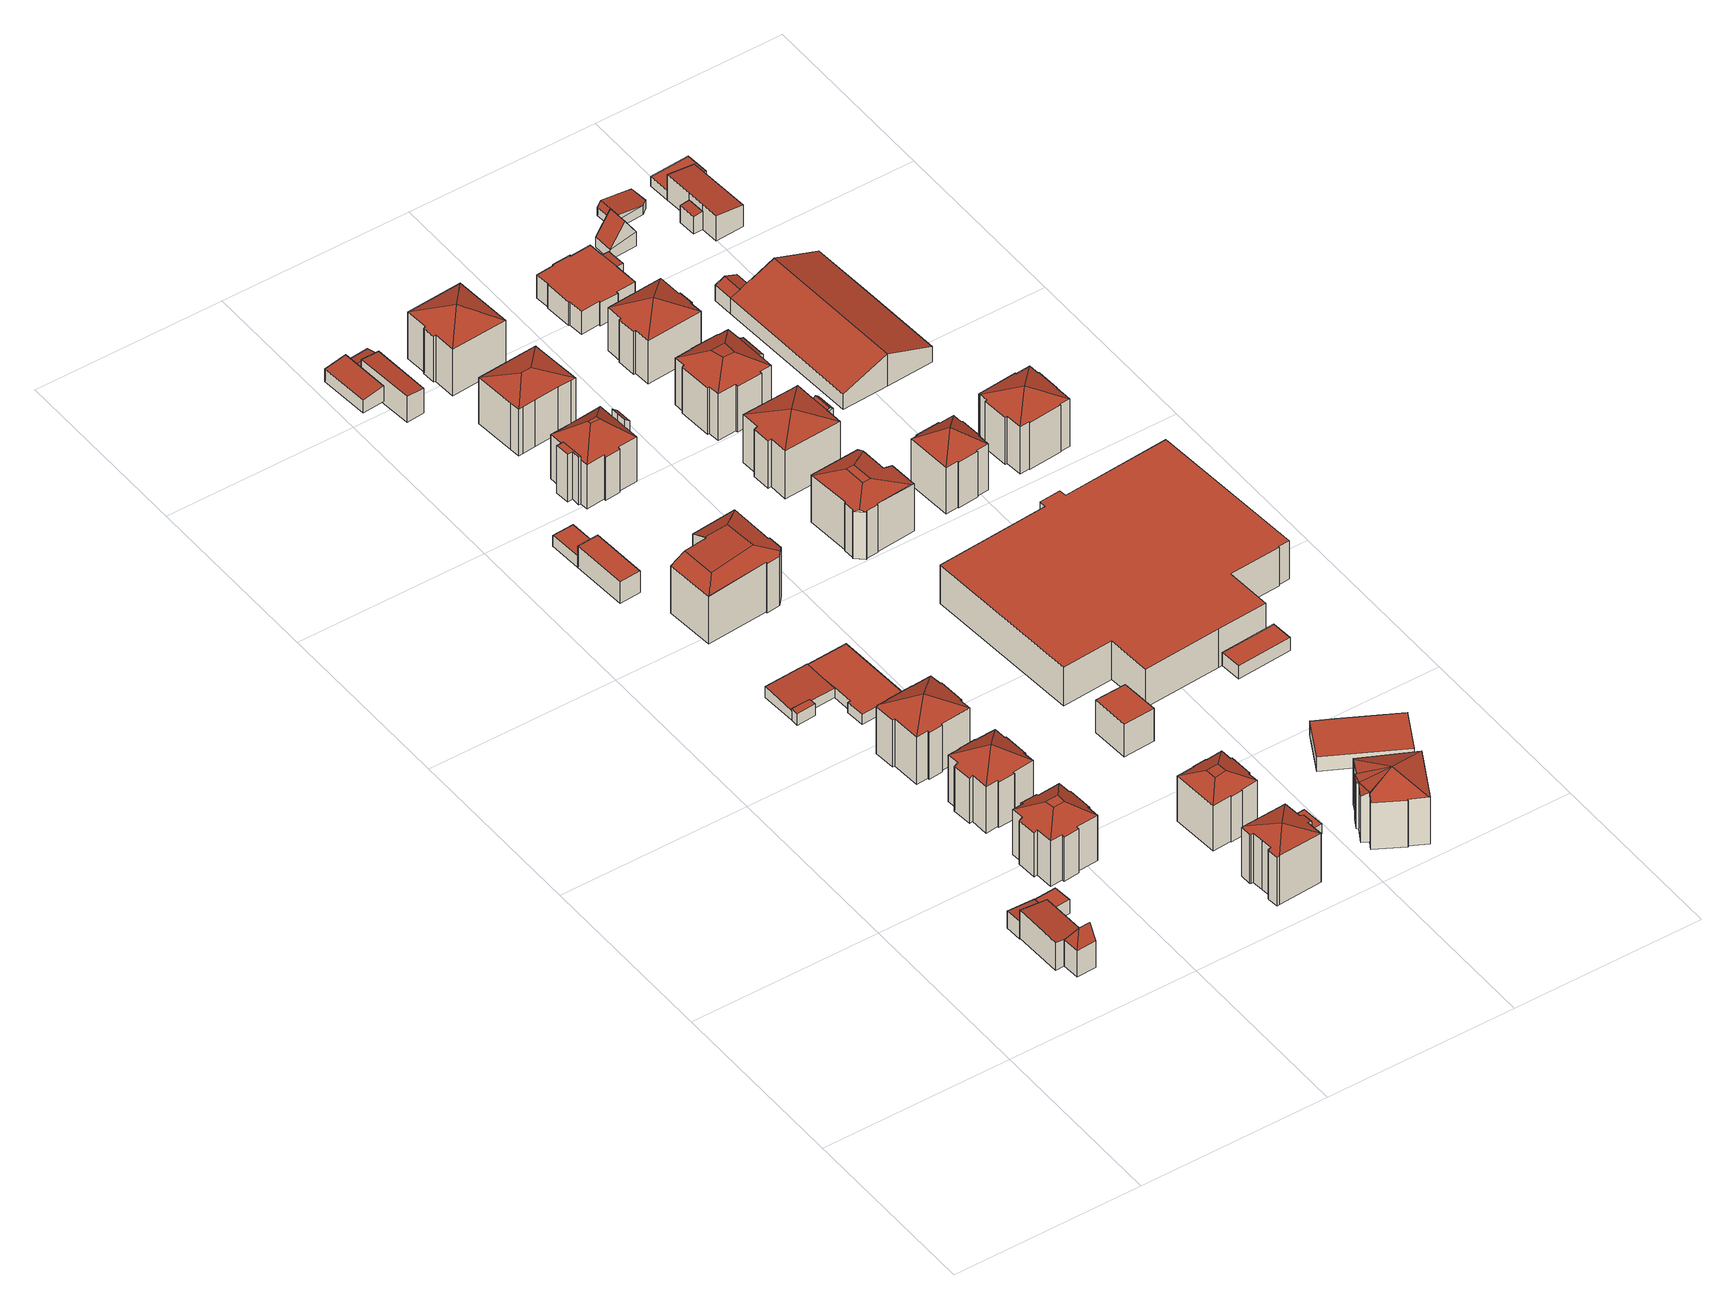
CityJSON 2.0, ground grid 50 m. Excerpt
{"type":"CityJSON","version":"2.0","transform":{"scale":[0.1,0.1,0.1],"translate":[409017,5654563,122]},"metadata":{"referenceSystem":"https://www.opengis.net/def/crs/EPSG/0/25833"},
"CityObjects":{
"building1":{"type":"Building","attributes":{"Dachtyp_tdc":"tdcFreeFormRoof","Gemeindeschluessel":14612000,"Dachneigung":59.19,"QualitaetDacherkennung":4,"Geometrietyp2DReferenz":"3000","measuredHeight":11.64,"function":"31001_9998","roofType":"5000"},"geometry":[{"type":"Solid","lod":"2","boundaries":[[[[0,1,2,3]],[[1,4,5,2]],[[4,6,7,5]],[[6,0,3,7]],[[8,9,6,4]],[[8,4,1]],[[9,8,1,0]],[[9,0,6]],[[3,2,5,7]]]],"semantics":{"surfaces":[{"type":"WallSurface"},{"type":"RoofSurface"},{"type":"GroundSurface"}],"values":[[0,0,0,0,1,0,1,1,2]]}}]},
"building2":{"type":"Building","attributes":{"Dachtyp_tdc":"tdcPolyFlatRoof","Gemeindeschluessel":14612000,"Dachneigung":8.72,"QualitaetDacherkennung":79,"Geometrietyp2DReferenz":"3000","measuredHeight":8.26,"function":"31001_9998","roofType":"2100"},"geometry":[{"type":"Solid","lod":"2","boundaries":[[[[10,11,12,13]],[[11,14,15,12]],[[14,16,17,15]],[[16,18,2,17]],[[18,19,3,2]],[[19,20,21,3]],[[20,10,13,21]],[[20,19,18,16,14,11,10]],[[13,12,15,17,2,3,21]]]],"semantics":{"surfaces":[{"type":"WallSurface"},{"type":"RoofSurface"},{"type":"GroundSurface"}],"values":[[0,0,0,0,0,0,0,1,2]]}}]},
"building3":{"type":"Building","attributes":{"Dachtyp_tdc":"tdcPolyFlatRoof","Gemeindeschluessel":14612000,"Dachneigung":6.15,"QualitaetDacherkennung":61,"Geometrietyp2DReferenz":"3000","measuredHeight":5.09,"function":"31001_9998","roofType":"2100"},"geometry":[{"type":"Solid","lod":"2","boundaries":[[[[22,23,24,25]],[[23,26,27,24]],[[26,28,29,27]],[[28,22,25,29]],[[28,26,23,22]],[[25,24,27,29]]]],"semantics":{"surfaces":[{"type":"WallSurface"},{"type":"RoofSurface"},{"type":"GroundSurface"}],"values":[[0,0,0,0,1,2]]}}]},
"building4":{"type":"Building","attributes":{"Dachtyp_tdc":"tdcPolyFlatRoof","Gemeindeschluessel":14612000,"Dachneigung":0,"QualitaetDacherkennung":86,"Geometrietyp2DReferenz":"3000","measuredHeight":4.08,"function":"31001_9998","roofType":"1000"},"geometry":[{"type":"Solid","lod":"2","boundaries":[[[[30,31,29,25]],[[31,32,33,29]],[[32,34,35,33]],[[34,36,37,35]],[[36,30,25,37]],[[36,34,32,31,30]],[[25,29,33,35,37]]]],"semantics":{"surfaces":[{"type":"WallSurface"},{"type":"RoofSurface"},{"type":"GroundSurface"}],"values":[[0,0,0,0,0,1,2]]}}]},
"building5":{"type":"Building","attributes":{"Dachtyp_tdc":"tdcCutTentRoof","Gemeindeschluessel":14612000,"Dachneigung":29,"QualitaetDacherkennung":54,"Geometrietyp2DReferenz":"3000","measuredHeight":16.45,"function":"31001_9998","roofType":"9999"},"geometry":[{"type":"Solid","lod":"2","boundaries":[[[[38,39,40,41]],[[39,42,43,40]],[[42,44,45,43]],[[44,46,47,45]],[[46,48,49,47]],[[48,50,51,49]],[[50,52,53,51]],[[52,54,55,53]],[[54,56,57,55]],[[56,58,59,57]],[[58,60,61,59]],[[60,62,63,61]],[[62,64,65,63]],[[64,66,67,65]],[[66,68,69,67]],[[68,70,71,69]],[[70,72,73,71]],[[72,74,75,73]],[[74,76,77,75]],[[76,38,41,77]],[[52,50,48,46,44,42,78,79]],[[62,60,58,56,54,52,79,80]],[[72,70,68,66,64,62,80,81]],[[42,39,38,76,74,72,81,78]],[[81,80,79,78]],[[41,40,43,45,47,49,51,53,55,57,59,61,63,65,67,69,71,73,75,77]]]],"semantics":{"surfaces":[{"type":"WallSurface"},{"type":"RoofSurface"},{"type":"GroundSurface"}],"values":[[0,0,0,0,0,0,0,0,0,0,0,0,0,0,0,0,0,0,0,0,1,1,1,1,1,2]]}}]},
"building6":{"type":"Building","attributes":{"Dachtyp_tdc":"tdcTentRoof","Gemeindeschluessel":14612000,"Dachneigung":31.55,"QualitaetDacherkennung":54,"Geometrietyp2DReferenz":"3000","measuredHeight":17.83,"function":"31001_9998","roofType":"3500"},"geometry":[{"type":"Solid","lod":"2","boundaries":[[[[82,83,84,85]],[[83,86,87,84]],[[86,88,89,87]],[[88,90,91,89]],[[90,92,93,91]],[[92,94,95,93]],[[94,96,97,95]],[[96,98,99,97]],[[98,100,101,99]],[[100,102,103,101]],[[102,104,105,103]],[[104,106,107,105]],[[106,108,109,107]],[[108,110,111,109]],[[110,112,113,111]],[[112,114,115,113]],[[114,116,117,115]],[[116,118,119,117]],[[118,120,121,119]],[[120,82,85,121]],[[96,94,92,90,88,86,122]],[[106,104,102,100,98,96,122]],[[116,114,112,110,108,106,122]],[[86,83,82,120,118,116,122]],[[85,84,87,89,91,93,95,97,99,101,103,105,107,109,111,113,115,117,119,121]]]],"semantics":{"surfaces":[{"type":"WallSurface"},{"type":"RoofSurface"},{"type":"GroundSurface"}],"values":[[0,0,0,0,0,0,0,0,0,0,0,0,0,0,0,0,0,0,0,0,1,1,1,1,2]]}}]},
"building7":{"type":"Building","attributes":{"Dachtyp_tdc":"tdcTentRoof","Gemeindeschluessel":14612000,"Dachneigung":26.57,"QualitaetDacherkennung":46,"Geometrietyp2DReferenz":"3000","measuredHeight":17.77,"function":"31001_9998","roofType":"3500"},"geometry":[{"type":"Solid","lod":"2","boundaries":[[[[123,124,125,126]],[[124,127,128,125]],[[127,129,130,128]],[[129,131,132,130]],[[131,133,134,132]],[[133,135,136,134]],[[135,137,138,136]],[[137,139,140,138]],[[139,141,142,140]],[[141,143,144,142]],[[143,145,146,144]],[[145,147,148,146]],[[147,149,150,148]],[[149,151,152,150]],[[151,153,154,152]],[[129,127,124,123,155,156,157]],[[137,135,133,131,129,157]],[[147,145,143,141,139,137,157]],[[156,158,153,151,149,147,157]],[[154,159,160,161,126,125,128,130,132,134,136,138,140,142,144,146,148,150,152]],[[153,158,159,154]],[[158,156,160,159]],[[156,155,161,160]],[[155,123,126,161]]]],"semantics":{"surfaces":[{"type":"WallSurface"},{"type":"RoofSurface"},{"type":"GroundSurface"}],"values":[[0,0,0,0,0,0,0,0,0,0,0,0,0,0,0,1,1,1,1,2,0,0,0,0]]}}]},
"building8":{"type":"Building","attributes":{"Dachtyp_tdc":"tdcPolyFlatRoof","Gemeindeschluessel":14612000,"Dachneigung":0,"QualitaetDacherkennung":66,"Geometrietyp2DReferenz":"3000","measuredHeight":6.32,"function":"31001_9998","roofType":"1000"},"geometry":[{"type":"Solid","lod":"2","boundaries":[[[[162,163,164,165]],[[163,166,167,164]],[[166,168,169,167]],[[168,162,165,169]],[[168,166,163,162]],[[165,164,167,169]]]],"semantics":{"surfaces":[{"type":"WallSurface"},{"type":"RoofSurface"},{"type":"GroundSurface"}],"values":[[0,0,0,0,1,2]]}}]},
"building9":{"type":"Building","attributes":{"Gemeindeschluessel":14612000,"Geometrietyp2DReferenz":"3000","function":"31001_9998","roofType":"9999"},"children":["building9-1","building9-2","building9-3"]},
"building9-1":{"type":"BuildingPart","attributes":{"Dachtyp_tdc":"tdcPolyFlatRoof","Dachneigung":2.7,"QualitaetDacherkennung":45,"Geometrietyp2DReferenz":"3000","measuredHeight":3.17,"roofType":"2100"},"parents":["building9"],"geometry":[{"type":"MultiSurface","lod":"2","boundaries":[[[170,171,172,173]],[[171,174,175,176,172]],[[177,178,179,180]],[[178,177,181,174,171,170]],[[173,172,176,180,179]]],"semantics":{"surfaces":[{"type":"WallSurface"},{"type":"RoofSurface"},{"type":"GroundSurface"}],"values":[0,0,0,1,2]}}]},
"building9-2":{"type":"BuildingPart","attributes":{"Dachtyp_tdc":"tdcPolyFlatRoof","Dachneigung":0,"QualitaetDacherkennung":0,"Geometrietyp2DReferenz":"3000","measuredHeight":3.35,"roofType":"9999"},"parents":["building9"],"geometry":[{"type":"MultiSurface","lod":"2","boundaries":[[[182,183,184,185]],[[185,184,186,179,178]],[[184,183,187,186]],[[183,182,170,173,187]],[[178,170,182,185]],[[179,186,187,173]],[[178,179,173,170]]],"semantics":{"surfaces":[{"type":"RoofSurface"},{"type":"WallSurface"},{"type":"GroundSurface"},{"type":"ClosureSurface","isClosure":"1","QuelleClosure":"LoD1Solid"}],"values":[0,1,1,1,1,2,3]}}]},
"building9-3":{"type":"BuildingPart","attributes":{"Dachtyp_tdc":"tdcPolyFlatRoof","Dachneigung":0,"QualitaetDacherkennung":44,"Geometrietyp2DReferenz":"3000","measuredHeight":3,"roofType":"1000"},"parents":["building9"],"geometry":[{"type":"MultiSurface","lod":"2","boundaries":[[[188,189,190,191]],[[189,192,193,190]],[[192,194,177,180,193]],[[175,195,196,176]],[[195,197,198,196]],[[197,188,191,198]],[[197,195,175,181,194,192,189,188]],[[191,190,193,180,176,196,198]]],"semantics":{"surfaces":[{"type":"WallSurface"},{"type":"RoofSurface"},{"type":"GroundSurface"}],"values":[0,0,0,0,0,0,1,2]}}]},
"building10":{"type":"Building","attributes":{"Dachtyp_tdc":"tdcPolyFlatRoof","Gemeindeschluessel":14612000,"Dachneigung":0,"QualitaetDacherkennung":71,"Geometrietyp2DReferenz":"3000","measuredHeight":3.36,"function":"31001_9998","roofType":"1000"},"geometry":[{"type":"Solid","lod":"2","boundaries":[[[[199,200,201,202]],[[200,203,164,201]],[[203,204,165,164]],[[204,205,206,165]],[[205,199,202,206]],[[205,204,203,200,199]],[[202,201,164,165,206]]]],"semantics":{"surfaces":[{"type":"WallSurface"},{"type":"RoofSurface"},{"type":"GroundSurface"}],"values":[[0,0,0,0,0,1,2]]}}]},
"building11":{"type":"Building","attributes":{"Dachtyp_tdc":"tdcFreeFormRoof","Gemeindeschluessel":14612000,"Dachneigung":2.81,"QualitaetDacherkennung":34,"Geometrietyp2DReferenz":"3000","measuredHeight":16.78,"function":"31001_9998","roofType":"5000"},"geometry":[{"type":"Solid","lod":"2","boundaries":[[[[207,208,209,210]],[[208,211,212,209]],[[211,213,214,212]],[[213,215,216,214]],[[215,217,218,216]],[[217,219,220,218]],[[219,221,222,220]],[[221,223,224,222]],[[223,225,226,224]],[[225,227,228,226]],[[227,207,210,228]],[[229,230,231,207,227]],[[232,233,213,211,234]],[[219,217,215,233,232,235,236]],[[223,221,236,235,230,229,225]],[[232,234,208,231,230,235]],[[208,207,231]],[[215,213,233]],[[227,225,229]],[[211,208,234]],[[221,219,236]],[[210,209,212,214,216,218,220,222,224,226,228]]]],"semantics":{"surfaces":[{"type":"WallSurface"},{"type":"RoofSurface"},{"type":"GroundSurface"}],"values":[[0,0,0,0,0,0,0,0,0,0,0,1,1,1,1,1,0,0,0,0,0,2]]}}]},
"building12":{"type":"Building","attributes":{"Dachtyp_tdc":"tdcPolyFlatRoof","Gemeindeschluessel":14612000,"Dachneigung":7.85,"QualitaetDacherkennung":91,"Geometrietyp2DReferenz":"3000","measuredHeight":4.6,"function":"31001_9998","roofType":"2100"},"geometry":[{"type":"Solid","lod":"2","boundaries":[[[[237,238,239,240]],[[238,241,242,239]],[[241,243,244,242]],[[243,245,246,244]],[[245,237,240,246]],[[245,243,241,238,237]],[[240,239,242,244,246]]]],"semantics":{"surfaces":[{"type":"WallSurface"},{"type":"RoofSurface"},{"type":"GroundSurface"}],"values":[[0,0,0,0,0,1,2]]}}]},
"building13":{"type":"Building","attributes":{"Dachtyp_tdc":"tdcTentRoof","Gemeindeschluessel":14612000,"Dachneigung":20.97,"QualitaetDacherkennung":64,"Geometrietyp2DReferenz":"3000","measuredHeight":16.59,"function":"31001_9998","roofType":"3500"},"geometry":[{"type":"Solid","lod":"2","boundaries":[[[[247,248,249,250]],[[248,251,252,249]],[[251,253,254,252]],[[253,255,256,254]],[[255,257,258,256]],[[257,259,260,258]],[[259,261,262,260]],[[261,263,264,262]],[[263,265,266,264]],[[265,267,268,266]],[[267,269,270,268]],[[269,271,272,270]],[[271,273,274,272]],[[273,275,276,274]],[[275,277,278,276]],[[277,279,280,278]],[[279,247,250,280]],[[255,253,251,248,247,279,281]],[[257,255,281]],[[277,275,273,271,269,267,265,263,261,259,257,281]],[[279,277,281]],[[250,249,252,254,256,258,260,262,264,266,268,270,272,274,276,278,280]]]],"semantics":{"surfaces":[{"type":"WallSurface"},{"type":"RoofSurface"},{"type":"GroundSurface"}],"values":[[0,0,0,0,0,0,0,0,0,0,0,0,0,0,0,0,0,1,1,1,1,2]]}}]},
"building14":{"type":"Building","attributes":{"Dachtyp_tdc":"tdcPolyFlatRoof","Gemeindeschluessel":14612000,"Dachneigung":5.19,"QualitaetDacherkennung":86,"Geometrietyp2DReferenz":"3000","measuredHeight":7.72,"function":"31001_9998","roofType":"2100"},"geometry":[{"type":"Solid","lod":"2","boundaries":[[[[282,283,284,285]],[[283,286,287,284]],[[286,288,289,287]],[[288,282,285,289]],[[288,286,283,282]],[[285,284,287,289]]]],"semantics":{"surfaces":[{"type":"WallSurface"},{"type":"RoofSurface"},{"type":"GroundSurface"}],"values":[[0,0,0,0,1,2]]}}]},
"building15":{"type":"Building","attributes":{"Dachtyp_tdc":"tdcFreeFormRoof","Gemeindeschluessel":14612000,"Dachneigung":15.3,"QualitaetDacherkennung":34,"Geometrietyp2DReferenz":"3000","measuredHeight":4.54,"function":"31001_9998","roofType":"5000"},"geometry":[{"type":"Solid","lod":"2","boundaries":[[[[290,291,292,293]],[[291,294,295,292]],[[294,296,297,295]],[[296,298,289,297]],[[298,299,287,289]],[[299,300,301,287]],[[300,290,293,301]],[[298,296,302,303,300,299]],[[302,294,291,290,303]],[[296,294,302]],[[290,300,303]],[[293,292,295,297,289,287,301]]]],"semantics":{"surfaces":[{"type":"WallSurface"},{"type":"RoofSurface"},{"type":"GroundSurface"}],"values":[[0,0,0,0,0,0,0,1,1,0,0,2]]}}]},
"building16":{"type":"Building","attributes":{"Dachtyp_tdc":"tdcCutTentRoof","Gemeindeschluessel":14612000,"Dachneigung":25.89,"QualitaetDacherkennung":62,"Geometrietyp2DReferenz":"3000","measuredHeight":16.05,"function":"31001_9998","roofType":"9999"},"geometry":[{"type":"Solid","lod":"2","boundaries":[[[[304,305,306,307]],[[305,308,309,306]],[[308,310,311,309]],[[310,312,313,311]],[[312,314,315,313]],[[314,316,317,315]],[[316,318,319,317]],[[318,320,321,319]],[[320,322,323,321]],[[322,324,325,323]],[[324,326,327,325]],[[326,328,329,327]],[[328,330,331,329]],[[330,332,333,331]],[[332,334,335,333]],[[334,304,307,335]],[[318,316,314,312,310,308,336,337]],[[328,326,324,322,320,318,337,338]],[[330,328,338,339]],[[308,305,304,334,332,330,339,336]],[[339,338,337,336]],[[307,306,309,311,313,315,317,319,321,323,325,327,329,331,333,335]]]],"semantics":{"surfaces":[{"type":"WallSurface"},{"type":"RoofSurface"},{"type":"GroundSurface"}],"values":[[0,0,0,0,0,0,0,0,0,0,0,0,0,0,0,0,1,1,1,1,1,2]]}}]},
"building17":{"type":"Building","attributes":{"Gemeindeschluessel":14612000,"Geometrietyp2DReferenz":"3000","function":"31001_9998","roofType":"9999"},"children":["building17-1","building17-2","building17-3"]},
"building17-1":{"type":"BuildingPart","attributes":{"Dachtyp_tdc":"tdcPolyFlatRoof","Dachneigung":40.71,"QualitaetDacherkennung":53,"Geometrietyp2DReferenz":"3000","measuredHeight":15.47,"roofType":"2100"},"parents":["building17"],"geometry":[{"type":"MultiSurface","lod":"2","boundaries":[[[340,341,342,343,344]],[[341,345,346,342]],[[345,347,348,349,346]],[[347,345,341,340]],[[343,342,346,349]]],"semantics":{"surfaces":[{"type":"WallSurface"},{"type":"RoofSurface"},{"type":"GroundSurface"}],"values":[0,0,0,1,2]}}]},
"building17-2":{"type":"BuildingPart","attributes":{"Dachtyp_tdc":"tdcPolyFlatRoof","Dachneigung":0,"QualitaetDacherkennung":66,"Geometrietyp2DReferenz":"3000","measuredHeight":14.14,"roofType":"1000"},"parents":["building17"],"geometry":[{"type":"MultiSurface","lod":"2","boundaries":[[[350,351,352,353,354]],[[351,355,356,352]],[[355,357,358,356]],[[357,359,360,358]],[[359,361,362,363,360]],[[359,357,355,351,350,361]],[[363,353,352,356,358,360]]],"semantics":{"surfaces":[{"type":"WallSurface"},{"type":"RoofSurface"},{"type":"GroundSurface"}],"values":[0,0,0,0,0,1,2]}}]},
"building17-3":{"type":"BuildingPart","attributes":{"Dachtyp_tdc":"tdcCutTentRoof","Dachneigung":39.7,"QualitaetDacherkennung":51,"Geometrietyp2DReferenz":"3000","measuredHeight":18.03,"roofType":"9999"},"parents":["building17"],"geometry":[{"type":"MultiSurface","lod":"2","boundaries":[[[364,365,366,367]],[[365,368,369,366]],[[368,344,343,369]],[[348,370,371,349]],[[370,372,373,371]],[[372,374,375,373]],[[374,376,377,375]],[[376,378,379,377]],[[378,380,381,379]],[[380,354,353,381]],[[362,382,383,363]],[[382,384,385,383]],[[384,386,387,385]],[[386,364,367,387]],[[370,348,344,368,388,389]],[[380,378,376,374,372,370,389,390]],[[382,362,354,380,390,391]],[[368,365,364,386,384,382,391,388]],[[391,390,389,388]],[[367,366,369,343,349,371,373,375,377,379,381,353,363,383,385,387]]],"semantics":{"surfaces":[{"type":"WallSurface"},{"type":"RoofSurface"},{"type":"GroundSurface"}],"values":[0,0,0,0,0,0,0,0,0,0,0,0,0,0,1,1,1,1,1,2]}}]},
"building18":{"type":"Building","attributes":{"Dachtyp_tdc":"tdcFreeFormRoof","Gemeindeschluessel":14612000,"Dachneigung":20.21,"QualitaetDacherkennung":69,"Geometrietyp2DReferenz":"3000","measuredHeight":16.08,"function":"31001_9998","roofType":"5000"},"geometry":[{"type":"Solid","lod":"2","boundaries":[[[[392,393,394,395]],[[393,396,397,394]],[[396,398,399,397]],[[398,400,401,399]],[[400,402,403,401]],[[402,404,405,403]],[[404,406,407,405]],[[406,408,409,407]],[[408,410,411,409]],[[410,412,413,411]],[[412,392,395,413]],[[414,400,398,396,393]],[[410,415,392,412]],[[415,414,393,392]],[[402,400,414,415,410,408,406,404]],[[395,394,397,399,401,403,405,407,409,411,413]]]],"semantics":{"surfaces":[{"type":"WallSurface"},{"type":"RoofSurface"},{"type":"GroundSurface"}],"values":[[0,0,0,0,0,0,0,0,0,0,0,1,1,1,1,2]]}}]},
"building19":{"type":"Building","attributes":{"Dachtyp_tdc":"tdcPolyFlatRoof","Gemeindeschluessel":14612000,"Dachneigung":0,"QualitaetDacherkennung":58,"Geometrietyp2DReferenz":"3000","measuredHeight":3.06,"function":"31001_9998","roofType":"1000"},"geometry":[{"type":"Solid","lod":"2","boundaries":[[[[416,417,418,419]],[[417,420,421,418]],[[420,422,423,421]],[[422,416,419,423]],[[422,420,417,416]],[[419,418,421,423]]]],"semantics":{"surfaces":[{"type":"WallSurface"},{"type":"RoofSurface"},{"type":"GroundSurface"}],"values":[[0,0,0,0,1,2]]}}]},
"building20":{"type":"Building","attributes":{"Dachtyp_tdc":"tdcPolyFlatRoof","Gemeindeschluessel":14612000,"Dachneigung":0,"QualitaetDacherkennung":58,"Geometrietyp2DReferenz":"3000","measuredHeight":9.77,"function":"31001_2000","roofType":"1000"},"geometry":[{"type":"Solid","lod":"2","boundaries":[[[[424,425,426,427]],[[425,428,429,426]],[[428,430,431,429]],[[430,424,427,431]],[[430,428,425,424]],[[427,426,429,431]]]],"semantics":{"surfaces":[{"type":"WallSurface"},{"type":"RoofSurface"},{"type":"GroundSurface"}],"values":[[0,0,0,0,1,2]]}}]},
"building21":{"type":"Building","attributes":{"Dachtyp_tdc":"tdcTentRoof","Gemeindeschluessel":14612000,"Dachneigung":25.37,"QualitaetDacherkennung":69,"Geometrietyp2DReferenz":"3000","measuredHeight":17.26,"function":"31001_9998","roofType":"3500"},"geometry":[{"type":"Solid","lod":"2","boundaries":[[[[432,433,434,435]],[[433,436,437,434]],[[436,438,439,437]],[[438,440,441,439]],[[440,442,443,441]],[[442,444,445,443]],[[444,446,447,445]],[[446,432,435,447]],[[438,436,448]],[[440,438,448]],[[442,440,448]],[[436,433,432,446,444,442,448]],[[435,434,437,439,441,443,445,447]]]],"semantics":{"surfaces":[{"type":"WallSurface"},{"type":"RoofSurface"},{"type":"GroundSurface"}],"values":[[0,0,0,0,0,0,0,0,1,1,1,1,2]]}}]},
"building22":{"type":"Building","attributes":{"Dachtyp_tdc":"tdcFreeFormRoof","Gemeindeschluessel":14612000,"Dachneigung":25.39,"QualitaetDacherkennung":44,"Geometrietyp2DReferenz":"3000","measuredHeight":17.4,"function":"31001_9998","roofType":"5000"},"geometry":[{"type":"Solid","lod":"2","boundaries":[[[[449,450,451,452]],[[450,453,454,451]],[[453,455,456,454]],[[455,457,458,456]],[[457,459,460,458]],[[459,461,462,460]],[[461,463,464,462]],[[463,465,466,464]],[[465,467,468,466]],[[467,469,470,468]],[[469,471,472,470]],[[471,449,452,472]],[[473,453,450,474]],[[455,473,474,475,459,457]],[[465,463,461]],[[469,467,465]],[[471,474,476]],[[469,474,471]],[[465,474,469]],[[461,474,465]],[[474,461,475]],[[474,450,449,476]],[[461,459,475]],[[455,453,473]],[[449,471,476]],[[452,451,454,456,458,460,462,464,466,468,470,472]]]],"semantics":{"surfaces":[{"type":"WallSurface"},{"type":"RoofSurface"},{"type":"GroundSurface"}],"values":[[0,0,0,0,0,0,0,0,0,0,0,0,1,1,1,1,1,1,1,1,1,1,0,0,0,2]]}}]},
"building23":{"type":"Building","attributes":{"Dachtyp_tdc":"tdcFreeFormRoof","Gemeindeschluessel":14612000,"Dachneigung":16.22,"QualitaetDacherkennung":48,"Geometrietyp2DReferenz":"3000","measuredHeight":16.36,"function":"31001_9998","roofType":"5000"},"geometry":[{"type":"Solid","lod":"2","boundaries":[[[[477,478,479,480]],[[478,481,482,479]],[[481,483,484,482]],[[483,485,486,484]],[[485,487,488,486]],[[487,489,490,488]],[[489,491,492,490]],[[491,493,494,492]],[[493,495,496,494]],[[495,497,498,496]],[[497,499,500,498]],[[499,501,502,500]],[[501,477,480,502]],[[503,504,483,481,505,506]],[[507,489,487,485,504,503,508]],[[495,493,491,507,508,509,510,497]],[[510,509,506,505,478,477,501,499]],[[509,508,503,506]],[[481,478,505]],[[485,483,504]],[[491,489,507]],[[499,497,510]],[[480,479,482,484,486,488,490,492,494,496,498,500,502]]]],"semantics":{"surfaces":[{"type":"WallSurface"},{"type":"RoofSurface"},{"type":"GroundSurface"}],"values":[[0,0,0,0,0,0,0,0,0,0,0,0,0,1,1,1,1,1,0,0,0,0,2]]}}]},
"building24":{"type":"Building","attributes":{"Gemeindeschluessel":14612000,"Geometrietyp2DReferenz":"3000","function":"31001_9998","roofType":"9999"},"children":["building24-1","building24-2"]},
"building24-1":{"type":"BuildingPart","attributes":{"Dachtyp_tdc":"tdcTentRoof","Dachneigung":19.33,"QualitaetDacherkennung":73,"Geometrietyp2DReferenz":"3000","measuredHeight":16.9,"roofType":"3500"},"parents":["building24"],"geometry":[{"type":"MultiSurface","lod":"2","boundaries":[[[511,512,513]],[[514,515,516]],[[514,517,518,515]],[[517,519,520,518]],[[519,521,522,520]],[[523,524,525,526]],[[521,527,528,522]],[[527,529,530,528]],[[529,523,526,530]],[[524,531,532,525]],[[531,533,534,532]],[[533,511,513,534]],[[517,514,511,533,535]],[[519,517,535]],[[524,523,529,527,521,519,535]],[[533,531,524,535]],[[513,515,518,520,522,528,530,526,525,532,534]]],"semantics":{"surfaces":[{"type":"WallSurface"},{"type":"RoofSurface"},{"type":"GroundSurface"}],"values":[0,0,0,0,0,0,0,0,0,0,0,0,1,1,1,1,2]}}]},
"building24-2":{"type":"BuildingPart","attributes":{"Dachtyp_tdc":"tdcFreeFormRoof","Dachneigung":45.74,"QualitaetDacherkennung":1,"Geometrietyp2DReferenz":"3000","measuredHeight":14.34,"roofType":"5000"},"parents":["building24"],"geometry":[{"type":"MultiSurface","lod":"2","boundaries":[[[512,536,537,513]],[[536,538,539,537]],[[538,516,515,539]],[[540,541,538,536]],[[541,540,512,516]],[[538,541,516]],[[512,540,536]],[[537,539,515,513]]],"semantics":{"surfaces":[{"type":"WallSurface"},{"type":"RoofSurface"},{"type":"GroundSurface"}],"values":[0,0,0,1,1,0,0,2]}}]},
"building25":{"type":"Building","attributes":{"Dachtyp_tdc":"tdcPolyFlatRoof","Gemeindeschluessel":14612000,"Dachneigung":0,"QualitaetDacherkennung":83,"Geometrietyp2DReferenz":"3000","measuredHeight":4.24,"function":"31001_2000","roofType":"1000"},"geometry":[{"type":"Solid","lod":"2","boundaries":[[[[542,543,544,545]],[[543,546,547,544]],[[546,548,549,547]],[[548,550,551,549]],[[550,552,553,551]],[[552,542,545,553]],[[552,550,548,546,543,542]],[[545,544,547,549,551,553]]]],"semantics":{"surfaces":[{"type":"WallSurface"},{"type":"RoofSurface"},{"type":"GroundSurface"}],"values":[[0,0,0,0,0,0,1,2]]}}]},
"building26":{"type":"Building","attributes":{"Gemeindeschluessel":14612000,"Geometrietyp2DReferenz":"3000","function":"31001_9998","roofType":"9999"},"children":["building26-1","building26-2"]},
"building26-1":{"type":"BuildingPart","attributes":{"Dachtyp_tdc":"tdcCutTentRoof","Dachneigung":28.25,"QualitaetDacherkennung":61,"Geometrietyp2DReferenz":"3000","measuredHeight":17.08,"roofType":"9999"},"parents":["building26"],"geometry":[{"type":"MultiSurface","lod":"2","boundaries":[[[554,555,556,557]],[[555,558,559,556]],[[558,560,561,559]],[[560,562,563,561]],[[562,564,565,563]],[[564,566,567,565]],[[566,568,569,567]],[[568,570,571,572,569]],[[573,574,575,576]],[[574,577,578,575]],[[577,579,580,578]],[[579,581,582,580]],[[581,583,584,582]],[[583,585,586,584]],[[585,587,588,586]],[[587,589,590,588]],[[589,554,557,590]],[[568,566,564,562,560,558,591,592]],[[574,573,570,568,592,593]],[[585,583,581,579,577,574,593,594]],[[558,555,554,589,587,585,594,591]],[[594,593,592,591]],[[557,556,559,561,563,565,567,569,572,576,575,578,580,582,584,586,588,590]]],"semantics":{"surfaces":[{"type":"WallSurface"},{"type":"RoofSurface"},{"type":"GroundSurface"}],"values":[0,0,0,0,0,0,0,0,0,0,0,0,0,0,0,0,0,1,1,1,1,1,2]}}]},
"building26-2":{"type":"BuildingPart","attributes":{"Dachtyp_tdc":"tdcPolyFlatRoof","Dachneigung":30.67,"QualitaetDacherkennung":68,"Geometrietyp2DReferenz":"3000","measuredHeight":13.82,"roofType":"2100"},"parents":["building26"],"geometry":[{"type":"MultiSurface","lod":"2","boundaries":[[[595,573,576,596]],[[571,597,598,572]],[[597,595,596,598]],[[597,571,573,595]],[[596,576,572,598]]],"semantics":{"surfaces":[{"type":"WallSurface"},{"type":"RoofSurface"},{"type":"GroundSurface"}],"values":[0,0,0,1,2]}}]},
"building27":{"type":"Building","attributes":{"Dachtyp_tdc":"tdcTentRoof","Gemeindeschluessel":14612000,"Dachneigung":26.02,"QualitaetDacherkennung":67,"Geometrietyp2DReferenz":"3000","measuredHeight":16.6,"function":"31001_9998","roofType":"3500"},"geometry":[{"type":"Solid","lod":"2","boundaries":[[[[599,600,601,602]],[[600,603,604,601]],[[603,605,606,604]],[[605,607,608,606]],[[607,609,610,608]],[[609,611,612,610]],[[611,613,614,612]],[[613,615,616,614]],[[615,617,618,616]],[[617,619,620,618]],[[619,621,622,620]],[[621,599,602,622]],[[607,605,603,600,599,621,623]],[[609,607,623]],[[619,617,615,613,611,609,623]],[[621,619,623]],[[602,601,604,606,608,610,612,614,616,618,620,622]]]],"semantics":{"surfaces":[{"type":"WallSurface"},{"type":"RoofSurface"},{"type":"GroundSurface"}],"values":[[0,0,0,0,0,0,0,0,0,0,0,0,1,1,1,1,2]]}}]},
"building28":{"type":"Building","attributes":{"Dachtyp_tdc":"tdcPolyFlatRoof","Gemeindeschluessel":14612000,"Dachneigung":0,"QualitaetDacherkennung":38,"Geometrietyp2DReferenz":"3000","measuredHeight":11.37,"function":"31001_2000","roofType":"1000"},"geometry":[{"type":"Solid","lod":"2","boundaries":[[[[624,625,626,627]],[[625,628,629,626]],[[628,630,631,629]],[[628,625,624,632,633,634,635,636,637,638,639,640,641,642,630]],[[631,643,644,645,646,647,648,649,650,651,652,653,627,626,629]],[[630,642,643,631]],[[642,641,644,643]],[[641,640,645,644]],[[640,639,646,645]],[[639,638,647,646]],[[638,637,648,647]],[[637,636,649,648]],[[636,635,650,649]],[[635,634,651,650]],[[634,633,652,651]],[[633,632,653,652]],[[632,624,627,653]]]],"semantics":{"surfaces":[{"type":"WallSurface"},{"type":"RoofSurface"},{"type":"GroundSurface"}],"values":[[0,0,0,1,2,0,0,0,0,0,0,0,0,0,0,0,0]]}}]},
"building29":{"type":"Building","attributes":{"Dachtyp_tdc":"tdcPolyFlatRoof","Gemeindeschluessel":14612000,"Dachneigung":0,"QualitaetDacherkennung":83,"Geometrietyp2DReferenz":"3000","measuredHeight":3.76,"function":"31001_2000","roofType":"1000"},"geometry":[{"type":"Solid","lod":"2","boundaries":[[[[654,655,656,657]],[[655,658,659,656]],[[658,660,661,659]],[[660,654,657,661]],[[660,658,655,654]],[[657,656,659,661]]]],"semantics":{"surfaces":[{"type":"WallSurface"},{"type":"RoofSurface"},{"type":"GroundSurface"}],"values":[[0,0,0,0,1,2]]}}]},
"building30":{"type":"Building","attributes":{"Gemeindeschluessel":14612000,"Geometrietyp2DReferenz":"3000","function":"31001_2000","roofType":"9999"},"children":["building30-1","building30-2"]},
"building30-1":{"type":"BuildingPart","attributes":{"Dachtyp_tdc":"tdcPolyFlatRoof","Dachneigung":0,"QualitaetDacherkennung":60,"Geometrietyp2DReferenz":"3000","measuredHeight":6.92,"roofType":"1000"},"parents":["building30"],"geometry":[{"type":"MultiSurface","lod":"2","boundaries":[[[662,663,664,665,666]],[[663,667,668,664]],[[667,669,670,668]],[[669,671,672,670]],[[671,673,674,672]],[[673,675,676,674]],[[675,677,678,676]],[[677,679,680,678]],[[679,681,682,680]],[[681,683,684,682]],[[683,685,686,684]],[[685,687,688,686]],[[687,689,690,688]],[[689,691,692,690]],[[691,693,694,692]],[[695,696,697,698,699]],[[693,695,699,694]],[[695,693,691,689,687,685,683,681,679,677,675,673,671,669,667,663,662,696]],[[698,665,664,668,670,672,674,676,678,680,682,684,686,688,690,692,694,699]]],"semantics":{"surfaces":[{"type":"WallSurface"},{"type":"RoofSurface"},{"type":"GroundSurface"}],"values":[0,0,0,0,0,0,0,0,0,0,0,0,0,0,0,0,0,1,2]}}]},
"building30-2":{"type":"BuildingPart","attributes":{"Dachtyp_tdc":"tdcPolyFlatRoof","Dachneigung":3.15,"QualitaetDacherkennung":77,"Geometrietyp2DReferenz":"3000","measuredHeight":6.71,"roofType":"2100"},"parents":["building30"],"geometry":[{"type":"MultiSurface","lod":"2","boundaries":[[[697,700,701,698]],[[700,702,703,701]],[[702,666,665,703]],[[666,702,700,697]],[[698,701,703,665]]],"semantics":{"surfaces":[{"type":"WallSurface"},{"type":"RoofSurface"},{"type":"GroundSurface"}],"values":[0,0,0,1,2]}}]},
"building31":{"type":"Building","attributes":{"Dachtyp_tdc":"tdcTentRoof","Gemeindeschluessel":14612000,"Dachneigung":34.73,"QualitaetDacherkennung":51,"Geometrietyp2DReferenz":"3000","measuredHeight":17.92,"function":"31001_9998","roofType":"3500"},"geometry":[{"type":"Solid","lod":"2","boundaries":[[[[704,705,706,707]],[[705,708,709,706]],[[708,710,711,709]],[[710,712,713,711]],[[712,714,715,713]],[[714,716,717,715]],[[716,718,719,717]],[[718,720,721,719]],[[720,722,723,721]],[[722,724,725,723]],[[724,726,727,725]],[[726,728,729,727]],[[728,730,731,729]],[[730,732,733,731]],[[732,734,735,733]],[[734,704,707,735]],[[712,710,708,705,704,734,736]],[[722,720,718,716,714,712,736]],[[732,730,728,726,724,722,736]],[[734,732,736]],[[707,706,709,711,713,715,717,719,721,723,725,727,729,731,733,735]]]],"semantics":{"surfaces":[{"type":"WallSurface"},{"type":"RoofSurface"},{"type":"GroundSurface"}],"values":[[0,0,0,0,0,0,0,0,0,0,0,0,0,0,0,0,1,1,1,1,2]]}}]},
"building32":{"type":"Building","attributes":{"Dachtyp_tdc":"tdcGableRoof","Gemeindeschluessel":14612000,"Dachneigung":56.27,"QualitaetDacherkennung":6,"Geometrietyp2DReferenz":"3000","measuredHeight":9.13,"function":"31001_2000","roofType":"3100"},"geometry":[{"type":"Solid","lod":"2","boundaries":[[[[737,738,739,740]],[[738,741,742,739]],[[741,743,744,742]],[[743,737,740,744]],[[741,738,745]],[[737,743,746]],[[738,737,746,745]],[[743,741,745,746]],[[740,739,742,744]]]],"semantics":{"surfaces":[{"type":"WallSurface"},{"type":"RoofSurface"},{"type":"GroundSurface"}],"values":[[0,0,0,0,0,0,1,1,2]]}}]},
"building33":{"type":"Building","attributes":{"Dachtyp_tdc":"tdcTentRoof","Gemeindeschluessel":14612000,"Dachneigung":24.39,"QualitaetDacherkennung":57,"Geometrietyp2DReferenz":"3000","measuredHeight":17.16,"function":"31001_9998","roofType":"3500"},"geometry":[{"type":"Solid","lod":"2","boundaries":[[[[747,748,749,750]],[[748,751,752,749]],[[751,753,754,752]],[[753,755,756,754]],[[755,757,758,756]],[[757,759,760,758]],[[759,761,762,760]],[[761,763,764,762]],[[763,765,766,764]],[[765,767,768,766]],[[767,769,770,768]],[[769,771,772,770]],[[771,773,774,772]],[[773,775,776,774]],[[775,777,778,776]],[[777,779,780,778]],[[781,782,783,784]],[[779,781,784,780]],[[782,747,750,783]],[[759,757,755,753,751,748,785]],[[769,767,765,763,761,759,785]],[[779,777,775,773,771,769,785]],[[748,747,782,781,779,785]],[[750,749,752,754,756,758,760,762,764,766,768,770,772,774,776,778,780,784,783]]]],"semantics":{"surfaces":[{"type":"WallSurface"},{"type":"RoofSurface"},{"type":"GroundSurface"}],"values":[[0,0,0,0,0,0,0,0,0,0,0,0,0,0,0,0,0,0,0,1,1,1,1,2]]}}]},
"building34":{"type":"Building","attributes":{"Gemeindeschluessel":14612000,"Geometrietyp2DReferenz":"3000","function":"31001_2000","roofType":"9999"},"children":["building34-1","building34-2"]},
"building34-1":{"type":"BuildingPart","attributes":{"Dachtyp_tdc":"tdcGableRoof","Dachneigung":21.32,"QualitaetDacherkennung":82,"Geometrietyp2DReferenz":"3000","measuredHeight":5.67,"roofType":"3100"},"parents":["building34"],"geometry":[{"type":"MultiSurface","lod":"2","boundaries":[[[786,787,788,789]],[[787,790,791,788]],[[792,793,794,795]],[[793,786,789,794]],[[796,790,787,786]],[[786,793,792,796]],[[789,788,791,797,795,794]]],"semantics":{"surfaces":[{"type":"WallSurface"},{"type":"RoofSurface"},{"type":"GroundSurface"}],"values":[0,0,0,0,1,1,2]}}]},
"building34-2":{"type":"BuildingPart","attributes":{"Dachtyp_tdc":"tdcGableRoof","Dachneigung":21.96,"QualitaetDacherkennung":90,"Geometrietyp2DReferenz":"3000","measuredHeight":9.56,"roofType":"3100"},"parents":["building34"],"geometry":[{"type":"MultiSurface","lod":"2","boundaries":[[[798,791,790]],[[798,799,800,791]],[[799,801,802,800]],[[801,803,804,802]],[[803,805,806,804]],[[805,807,808,806]],[[807,809,810,808]],[[809,811,812,810]],[[811,792,795,812]],[[809,807,805,803,801,799]],[[799,798,792,811,809]],[[791,800,802,804,806,808,810,812,795,797]]],"semantics":{"surfaces":[{"type":"WallSurface"},{"type":"RoofSurface"},{"type":"GroundSurface"}],"values":[0,0,0,0,0,0,0,0,0,1,1,2]}}]},
"building35":{"type":"Building","attributes":{"Dachtyp_tdc":"tdcFreeFormRoof","Gemeindeschluessel":14612000,"Dachneigung":11.36,"QualitaetDacherkennung":11,"Geometrietyp2DReferenz":"3000","measuredHeight":4.12,"function":"31001_2000","roofType":"5000"},"geometry":[{"type":"Solid","lod":"2","boundaries":[[[[813,814,815,816]],[[814,817,818,815]],[[817,819,820,818]],[[819,821,822,820]],[[821,813,816,822]],[[821,823,824,813]],[[819,817,814,824,823]],[[814,813,824]],[[821,819,823]],[[816,815,818,820,822]]]],"semantics":{"surfaces":[{"type":"WallSurface"},{"type":"RoofSurface"},{"type":"GroundSurface"}],"values":[[0,0,0,0,0,1,1,0,0,2]]}}]},
"building36":{"type":"Building","attributes":{"Gemeindeschluessel":14612000,"Dachtyp_tdc":"tdcPolyFlatRoof","Dachneigung":4.07,"QualitaetDacherkennung":61,"Geometrietyp2DReferenz":"3000","measuredHeight":5.35,"function":"31001_2000","roofType":"2100"},"geometry":[{"type":"Solid","lod":"2","boundaries":[[[[825,826,827,828]],[[826,829,830,827]],[[829,831,832,830]],[[831,825,828,832]],[[831,829,826,825]],[[828,827,830,832]]]],"semantics":{"surfaces":[{"type":"WallSurface"},{"type":"RoofSurface"},{"type":"GroundSurface"}],"values":[[0,0,0,0,1,2]]}}]},
"building37":{"type":"Building","attributes":{"Dachtyp_tdc":"tdcPolyFlatRoof","Gemeindeschluessel":14612000,"Dachneigung":7.88,"QualitaetDacherkennung":93,"Geometrietyp2DReferenz":"3000","measuredHeight":7.5,"function":"31001_2000","roofType":"2100"},"geometry":[{"type":"Solid","lod":"2","boundaries":[[[[833,834,835,836]],[[834,837,838,835]],[[837,839,840,838]],[[839,841,842,840]],[[841,843,844,842]],[[843,845,846,844]],[[845,833,836,846]],[[845,843,841,839,837,834,833]],[[836,835,838,840,842,844,846]]]],"semantics":{"surfaces":[{"type":"WallSurface"},{"type":"RoofSurface"},{"type":"GroundSurface"}],"values":[[0,0,0,0,0,0,0,1,2]]}}]},
"building38":{"type":"Building","attributes":{"Dachtyp_tdc":"tdcPolyFlatRoof","Gemeindeschluessel":14612000,"Dachneigung":0,"QualitaetDacherkennung":49,"Geometrietyp2DReferenz":"3000","measuredHeight":2.83,"function":"31001_2000","roofType":"1000"},"geometry":[{"type":"Solid","lod":"2","boundaries":[[[[847,848,840,842]],[[848,849,850,840]],[[849,851,852,850]],[[851,853,854,852]],[[853,855,844,854]],[[855,847,842,844]],[[855,853,851,849,848,847]],[[842,840,850,852,854,844]]]],"semantics":{"surfaces":[{"type":"WallSurface"},{"type":"RoofSurface"},{"type":"GroundSurface"}],"values":[[0,0,0,0,0,0,1,2]]}}]}
},
"vertices":[
[247,143,128],[299,147,128],[299,147,50],[247,143,50],[302,100,128],[302,100,50],[250,97,128],[250,97,50],[301,123,167],[272,121,167],
[220,274,132],[297,279,120],[297,279,50],[220,274,50],[297,274,120],[297,274,50],[302,147,120],[302,147,50],[299,147,121],[247,143,129],[224,142,132],[224,142,50],
[297,279,89],[220,274,98],[220,274,47],[297,279,47],[218,318,98],[218,318,47],[294,323,89],[294,323,47],
[297,279,88],[294,323,88],[353,327,88],[353,327,47],[357,278,88],[357,278,47],[297,274,88],[297,274,47],
[359,473,175],[368,474,180],[368,474,46],[359,473,46],[365,507,180],[365,507,46],[395,509,180],[395,509,46],[394,518,175],[394,518,46],[439,521,175],[439,521,46],[439,513,180],[439,513,46],[497,517,180],[497,517,46],[499,483,180],[499,483,46],[504,484,177],[504,484,46],[509,418,177],[509,418,46],[504,418,180],[504,418,46],[506,384,180],[506,384,46],[448,380,180],[448,380,46],[449,374,177],[449,374,46],[407,371,177],[407,371,46],[407,377,180],[407,377,46],[374,375,180],[374,375,46],[371,421,180],[371,421,46],[362,420,175],[362,420,46],[419,460,209],[456,462,209],[455,436,210],[424,434,210],
[342,696,177],[352,697,183],[352,697,45],[342,696,45],[349,729,183],[349,729,45],[383,732,183],[383,732,45],[383,736,180],[383,736,45],[427,739,180],[427,739,45],[427,735,183],[427,735,45],[481,738,183],[481,738,45],[483,705,183],[483,705,45],[488,706,180],[488,706,45],[493,640,179],[493,640,45],[488,640,183],[488,640,45],[491,607,183],[491,607,45],[434,602,182],[434,602,45],[435,599,180],[435,599,45],[391,596,180],[391,596,45],[391,600,183],[391,600,45],[358,597,183],[358,597,45],[355,645,182],[355,645,45],[346,644,177],[346,644,45],[420,667,223],
[394,817,181],[357,814,181],[357,814,43],[394,817,43],[357,818,183],[357,818,43],[325,816,183],[325,816,43],[320,892,183],[320,892,43],[315,892,181],[315,892,43],[311,949,181],[311,949,43],[316,950,183],[316,950,43],[345,952,183],[345,952,43],[344,954,182],[344,954,43],[412,959,182],[412,959,43],[413,957,183],[413,957,43],[465,961,183],[465,961,43],[468,930,183],[468,930,43],[473,930,181],[473,930,43],[477,861,180],[477,861,43],[394,821,183],[475,827,183],[395,888,221],[472,860,183],[472,860,43],[475,827,43],[394,821,43],
[123,1818,105],[179,1822,105],[179,1822,42],[123,1818,42],[188,1673,105],[188,1673,42],[132,1669,105],[132,1669,42],
[224,1148,65],[219,1242,70],[219,1242,38],[224,1148,38],[337,1249,70],[337,1249,68],[337,1249,38],[343,1154,65],[274,1150,65],[274,1150,38],[343,1154,38],[339,1212,68],
[224,1148,72],[225,1127,72],[275,1130,72],[274,1150,72],[275,1130,38],[225,1127,38],
[342,1047,68],[339,1097,68],[339,1097,38],[342,1047,38],[346,1098,68],[346,1098,38],[343,1154,68],[445,1255,68],[445,1255,38],[456,1054,68],[456,1054,38],
[117,1905,75],[173,1908,75],[173,1908,42],[117,1905,42],[179,1822,75],[123,1818,75],[117,1904,75],[117,1904,42],
[207,1584,178],[308,1592,202],[308,1592,38],[207,1584,38],[304,1638,181],[304,1638,38],[421,1646,185],[421,1646,38],[428,1528,185],[428,1528,38],[432,1528,184],[432,1528,38],[435,1488,184],[435,1488,38],[416,1466,184],[416,1466,38],[380,1463,183],[380,1463,38],[380,1467,184],[380,1467,38],[217,1454,178],[217,1454,38],[219,1454,180],[253,1496,199],[246,1587,199],[369,1598,205],[421,1645,185],[308,1596,202],[376,1511,205],[424,1476,188],
[3,2611,99],[61,2615,108],[61,2615,62],[3,2611,62],[65,2565,108],[65,2565,62],[71,2484,108],[71,2484,62],[13,2479,99],[13,2479,62],
[861,120,191],[872,120,187],[872,120,49],[861,120,49],[874,92,187],[874,92,49],[862,91,192],[862,91,49],[865,44,192],[865,44,49],[749,36,195],[749,36,49],[741,35,192],[741,35,49],[739,63,192],[739,63,49],[740,67,193],[740,67,49],[747,68,195],[747,68,49],[745,98,195],[745,98,49],[742,127,195],[742,127,49],[736,127,193],[736,127,49],[734,130,192],[734,130,49],[733,159,193],[733,159,49],[740,159,195],[740,159,49],[856,168,192],[856,168,49],[801,101,215],
[129,2413,123],[81,2409,127],[81,2409,50],[129,2413,50],[68,2565,127],[68,2565,50],[117,2569,123],[117,2569,50],
[61,2615,88],[72,2616,88],[72,2616,50],[61,2615,50],[124,2621,88],[124,2621,50],[128,2570,86],[128,2570,50],[117,2569,86],[68,2565,86],[65,2565,86],[65,2565,50],[126,2591,96],[63,2586,96],
[802,394,182],[802,391,184],[802,391,48],[802,394,48],[845,394,185],[845,394,48],[847,363,185],[847,363,48],[852,364,183],[852,364,48],[856,302,183],[856,302,48],[851,302,185],[851,302,48],[854,271,185],[854,271,48],[809,267,184],[809,267,48],[810,265,183],[810,265,48],[779,263,182],[779,263,48],[779,265,183],[779,265,48],[730,262,182],[730,262,48],[721,386,182],[721,386,48],[768,389,183],[768,389,48],[768,392,181],[768,392,48],[800,343,209],[802,315,209],[769,311,207],[767,342,207],
[382,2056,197],[396,2057,185],[396,2057,42],[382,2056,42],[382,2056,175],[399,2013,185],[399,2013,42],[385,2012,197],[385,2012,175],[385,2012,42],
[246,1982,183],[241,1982,183],[241,1982,42],[246,1982,42],[246,1982,173],[240,2005,183],[240,2005,42],[226,2004,183],[226,2004,42],[223,2042,183],[223,2042,42],[242,2043,183],[242,2043,173],[242,2043,42],
[327,2096,171],[327,2093,174],[327,2093,42],[327,2096,42],[379,2097,175],[379,2097,42],[388,1971,175],[388,1971,42],[337,1967,174],[337,1967,42],[337,1963,170],[337,1963,42],[297,1960,170],[297,1960,42],[297,1965,173],[297,1965,42],[248,1961,173],[248,1961,42],[239,2087,173],[239,2087,42],[286,2090,173],[286,2090,42],[286,2093,170],[286,2093,42],[325,2034,222],[326,2023,222],[300,2022,222],[299,2032,222],
[211,2321,181],[372,2334,181],[372,2334,45],[211,2321,45],[373,2321,181],[373,2321,45],[376,2286,181],[376,2286,45],[383,2197,183],[383,2197,45],[370,2196,183],[370,2196,45],[335,2194,183],[335,2194,45],[269,2189,183],[269,2189,45],[235,2186,183],[235,2186,45],[222,2185,183],[222,2185,45],[220,2212,182],[220,2212,45],[308,2260,206],[281,2258,206],
[896,166,79],[892,226,79],[892,226,49],[896,166,49],[951,230,79],[951,230,49],[955,170,79],[955,170,49],
[751,631,136],[745,732,136],[745,732,39],[751,631,39],[827,736,136],[827,736,39],[834,636,136],[834,636,39],
[204,2520,182],[208,2521,184],[208,2521,47],[204,2520,47],[204,2581,184],[204,2581,47],[352,2592,184],[352,2592,47],[364,2436,184],[364,2436,47],[215,2425,184],[215,2425,47],[211,2485,184],[211,2485,47],[206,2485,182],[206,2485,47],[284,2508,219],
[1069,211,182],[1202,141,187],[1202,141,47],[1069,211,47],[1132,8,187],[1132,8,47],[1088,31,186],[1088,31,47],[1087,29,185],[1087,29,47],[1016,69,184],[1016,69,47],[1028,90,193],[1028,90,47],[1011,100,184],[1011,100,47],[1033,139,184],[1033,139,47],[1028,142,182],[1028,142,47],[1042,168,182],[1042,168,47],[1046,166,184],[1046,166,47],[1130,9,188],[1100,108,220],[1025,86,193],[1067,207,184],
[636,1533,176],[639,1534,177],[639,1534,35],[636,1533,35],[630,1651,175],[630,1651,35],[760,1659,175],[760,1659,35],[767,1572,182],[767,1572,35],[792,1573,175],[792,1573,35],[797,1497,175],[797,1497,35],[692,1489,177],[692,1489,35],[692,1486,176],[692,1486,35],[661,1484,176],[661,1484,35],[659,1482,175],[659,1482,35],[636,1502,175],[636,1502,35],[638,1504,176],[638,1504,35],[710,1602,198],[762,1642,182],[630,1647,176],[689,1601,198],[789,1496,178],[715,1545,198],[692,1544,198],[648,1492,180],
[771,1850,181],[771,1850,172],[771,1850,39],[774,1799,181],[774,1799,39],[774,1799,172],[777,1750,181],[777,1750,39],[624,1741,181],[624,1741,39],[621,1791,181],[621,1791,39],[619,1841,181],[616,1891,181],[616,1891,39],[619,1841,39],[613,1790,178],[613,1790,39],[610,1840,178],[610,1840,39],[748,1898,181],[748,1898,39],[768,1900,181],[768,1900,39],[696,1820,208],
[791,1851,172],[791,1851,39],[794,1801,172],[794,1801,39],[781,1850,182],[784,1800,182],
[1069,351,81],[1124,455,81],[1124,455,39],[1069,351,39],[1173,430,81],[1173,430,39],[1315,355,81],[1315,355,39],[1312,350,81],[1312,350,39],[1260,251,81],[1260,251,39],
[598,2097,176],[603,2098,179],[603,2098,40],[598,2097,40],[601,2128,179],[601,2128,40],[649,2131,179],[649,2131,40],[648,2134,177],[648,2134,40],[722,2139,177],[722,2139,40],[722,2135,179],[722,2135,40],[749,2137,179],[749,2137,40],[752,2103,179],[752,2103,178],[752,2103,40],[757,2033,178],[760,1988,178],[760,1988,40],[757,2033,40],[729,1986,178],[729,1986,40],[729,1981,175],[729,1981,40],[662,1977,175],[662,1977,40],[661,1982,178],[661,1982,40],[611,1979,178],[611,1979,40],[609,2009,178],[609,2009,40],[604,2009,176],[604,2009,40],[660,2077,208],[701,2079,208],[699,2041,211],[668,2040,211],
[771,2034,170],[771,2034,40],[766,2104,170],[766,2104,40],
[733,2301,170],[737,2302,169],[737,2302,42],[733,2301,42],[740,2262,169],[740,2262,42],[736,2262,170],[736,2262,42],[739,2226,170],[739,2226,42],[590,2215,170],[590,2215,42],[587,2259,170],[587,2259,42],[582,2259,168],[582,2259,42],[579,2309,168],[579,2309,42],[583,2309,170],[583,2309,42],[580,2354,170],[580,2354,42],[729,2365,170],[729,2365,42],[657,2290,208],
[1218,890,142],[1226,768,142],[1226,768,28],[1218,890,28],[1094,759,142],[1094,759,28],[888,744,142],[888,744,28],[1354,899,142],[1354,902,142],[1384,904,142],[1351,1327,142],[1068,1306,142],[1066,1325,142],[1010,1321,142],[1011,1302,142],[714,1279,142],[744,852,142],[879,862,142],[879,862,28],[744,852,28],[714,1279,28],[1011,1302,28],[1010,1321,28],[1066,1325,28],[1068,1306,28],[1351,1327,28],[1384,904,28],[1354,902,28],[1354,899,28],
[1103,696,74],[1099,753,74],[1099,753,36],[1103,696,36],[1244,763,74],[1244,763,36],[1248,707,74],[1248,707,36],
[719,2521,94],[724,2456,94],[724,2456,25],[719,2521,25],[719,2521,92],[672,2452,94],[672,2452,25],[672,2447,94],[672,2447,25],[623,2444,94],[623,2444,25],[623,2449,94],[623,2449,25],[573,2445,94],[573,2445,25],[570,2485,94],[570,2485,25],[567,2485,94],[567,2485,25],[562,2558,94],[562,2558,25],[564,2558,94],[564,2558,25],[561,2598,94],[561,2598,25],[608,2602,94],[608,2602,25],[608,2605,94],[608,2605,25],[657,2608,94],[657,2608,25],[657,2605,94],[657,2605,25],[712,2609,94],[715,2571,94],[715,2571,92],[715,2571,25],[712,2609,25],
[735,2572,91],[735,2572,25],[739,2522,91],[739,2522,25],
[897,1625,171],[896,1630,168],[896,1630,34],[897,1625,34],[959,1635,168],[959,1635,34],[960,1630,171],[960,1630,34],[998,1633,171],[998,1633,34],[1000,1608,171],[1000,1608,34],[1005,1609,167],[1005,1609,34],[1010,1548,167],[1010,1548,34],[1005,1548,171],[1005,1548,34],[1007,1513,171],[1007,1513,34],[974,1510,171],[974,1510,34],[975,1508,169],[975,1508,34],[920,1503,169],[920,1503,34],[920,1506,171],[920,1506,34],[887,1503,171],[887,1503,34],[878,1624,171],[878,1624,34],[943,1568,213],
[762,2605,56],[760,2658,56],[760,2658,26],[762,2605,26],[833,2661,68],[833,2661,26],[835,2609,68],[835,2609,26],[801,2660,117],[804,2607,117],
[1188,1664,171],[1226,1667,171],[1226,1667,30],[1188,1664,30],[1228,1639,171],[1228,1639,30],[1231,1639,170],[1231,1639,30],[1235,1575,170],[1235,1575,30],[1233,1575,171],[1233,1575,30],[1237,1530,171],[1237,1530,30],[1210,1528,171],[1210,1528,30],[1210,1526,170],[1210,1526,30],[1122,1519,169],[1122,1519,30],[1122,1521,170],[1122,1521,30],[1096,1519,170],[1096,1519,30],[1092,1563,170],[1092,1563,30],[1087,1563,168],[1087,1563,30],[1082,1633,168],[1082,1633,30],[1087,1633,170],[1087,1633,30],[1085,1656,170],[1085,1656,30],[1085,1661,168],[1188,1669,169],[1188,1669,30],[1085,1661,30],[1160,1593,202],
[912,2382,67],[946,2384,53],[946,2384,10],[912,2382,10],[949,2330,53],[949,2330,10],[888,2327,56],[885,2380,56],[885,2380,10],[888,2327,10],[915,2328,67],[915,2328,10],
[949,2330,80],[1011,2334,105],[1011,2334,10],[1134,2341,56],[1134,2341,10],[1135,2341,55],[1135,2341,10],[1145,2185,55],[1145,2185,10],[1160,1945,55],[1160,1945,10],[1035,1937,105],[1035,1937,10],[912,1930,55],[912,1930,10],
[822,2739,51],[918,2746,50],[918,2746,26],[822,2739,26],[922,2698,50],[922,2698,26],[906,2684,53],[906,2684,26],[827,2678,51],[827,2678,26],[835,2678,67],[831,2739,67],
[957,2616,78],[982,2617,80],[982,2617,27],[957,2616,27],[985,2569,80],[985,2569,27],[960,2568,78],[960,2568,27],
[988,2522,101],[985,2569,101],[985,2569,26],[988,2522,26],[982,2617,101],[982,2617,26],[977,2693,101],[977,2693,26],[1052,2697,90],[1052,2697,26],[1052,2693,90],[1052,2693,26],[1063,2527,90],[1063,2527,26],
[1052,2697,54],[977,2693,54],[973,2750,54],[973,2750,26],[1078,2757,54],[1078,2757,26],[1082,2695,54],[1082,2695,26],[1052,2693,54]
]}
